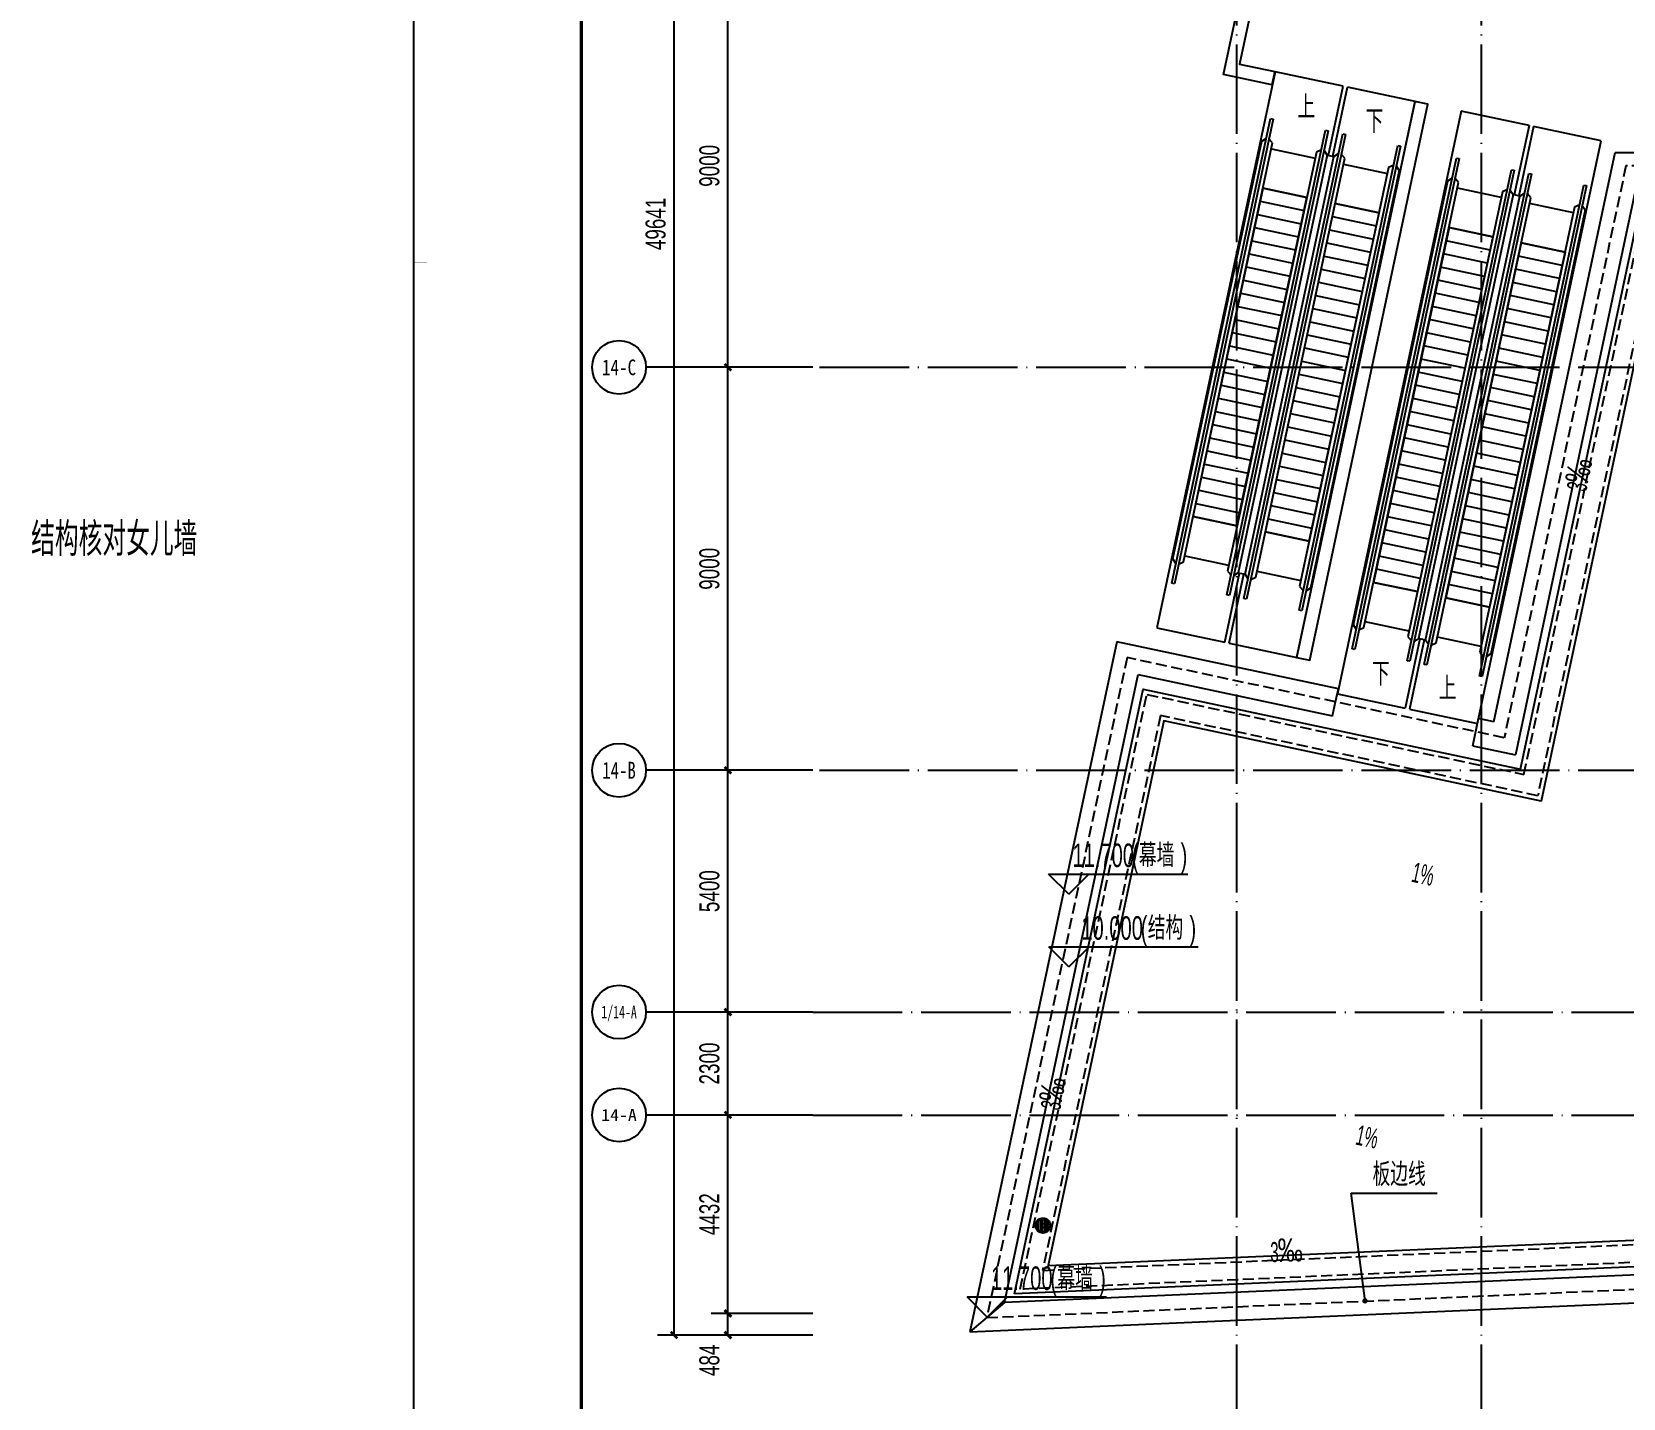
# Model space of a CAD drawing. Extents: x -409435 to 356702, y -107829 to 330904.
# Drawn here: x -26953 to 8573, y 171875 to 202394 of the extents above; entities that cross this region are included whole.
import ezdxf
from ezdxf.enums import TextEntityAlignment as Align
from ezdxf.xclip import XClip

# ---------------------------------------------------------------- set-up
doc = ezdxf.new("R2010")
doc.units = 0
doc.header["$LTSCALE"] = 1000
doc.header["$MEASUREMENT"] = 0
doc.header["$XCLIPFRAME"] = 0
for name, pattern in [('104-14# 核心筒$0$DOTE', [2.42, 2, -0.2, 0.02, -0.2]), ('X-104 14#平面$0$$0$DASH', [0.35, 0.25, -0.1]), ('X-104 14#平面$0$DASH', [0.35, 0.25, -0.1])]:
    doc.linetypes.add(name, pattern=pattern)
for name, color, linetype in [('01-标注_符号', 200, 'Continuous'), ('02-TEXT_标注', 130, 'Continuous'), ('104-14# 核心筒$0$01-标注_轴线坐标', 132, 'Continuous'), ('104-14# 核心筒$0$A_AXIS-轴线', 36, '104-14# 核心筒$0$DOTE'), ('104-14# 核心筒$0$AXIS_TEXT', 7, 'Continuous'), ('AXIS_TEXT', 7, 'Continuous'), ('X-104 14#平面$0$01-标注_标高', 200, 'Continuous'), ('X-104 14#平面$0$01-标注_符号', 200, 'Continuous'), ('X-104 14#平面$0$02-TEXT_标注', 130, 'Continuous'), ('X-104 14#平面$0$A-E_楼梯', 171, 'Continuous'), ('X-104 14#平面$0$A-O_分水线', 127, 'Continuous'), ('X-104 14#平面$0$A-O_屋面', 201, 'Continuous'), ('X-104 14#平面$0$A-O_散水', 134, 'Continuous'), ('X-104 14#平面$0$A-TECH_结构', 21, 'Continuous')]:
    doc.layers.add(name, color=color, linetype=linetype)
doc.styles.add('104-14# 核心筒$0$_TCH_AXIS', font='STXIHEI_0.TTF', dxfattribs={"width": 0.8})
doc.styles.add('104-14# 核心筒$0$_TCH_DIM_T3', font='ros.shx', dxfattribs={"width": 0.705882, "bigfont": 'jd.shx'})
doc.styles.add('_TCH_DIM', font='ros.shx', dxfattribs={"width": 0.8, "height": 2, "bigfont": 'jd.shx'})
doc.styles.add('COMPLEX', font='COMPLEX')
doc.styles.add('X-104 14#平面$0$_TCH_DIM', font='ros.shx', dxfattribs={"width": 0.8, "bigfont": 'jd.shx'})
doc.styles.add('X-104 14#平面$0$_TCH_LABEL', font='ros1.shx', dxfattribs={"width": 0.75, "bigfont": 'jd.shx'})
doc.dimstyles.new('104-14# 核心筒$0$_TCH_ARCH&&150', dxfattribs={"dimtxt": 446.25, "dimasz": 150, "dimexe": 375, "dimexo": 450, "dimgap": 189.375, "dimtad": 1, "dimdec": 0, "dimzin": 0, "dimdsep": 46, "dimtxsty": '104-14# 核心筒$0$_TCH_DIM_T3', "dimblk": '104-14# 核心筒$0$_ArchTick', "dimcen": 0.09, "dimclrt": 7, "dimazin": 2, "dimtfac": 1, "dimtdec": 0, "dimtix": 1, "dimtmove": 2, "dimatfit": 3, "dimfxl": 0, "dimtolj": 1, "dimtzin": 0, "dimarcsym": 0})

# ---------------------------------------------------------------- blocks, each defined once
blk = doc.blocks.new('图框-A1+1-4')
for points, const_width in [([(0, 0), (1051, 0), (1051, 594), (0, 594)], 0.05), ([(976, 584), (25, 584), (25, 10), (976, 10)], 0.5)]:
    blk.add_lwpolyline(points, close=True, dxfattribs=dict(const_width=const_width))
at = {"const_width": 0.05}
blk.add_lwpolyline([(0, 297), (2, 297)], dxfattribs=at)
blk = doc.blocks.new('_AXISO')
blk.add_circle((0, 0), 0.5)
at = {"layer": 'AXIS_TEXT', "style": 'COMPLEX', "width": 1.041667}
blk.add_attdef('A', text='', height=0.56, dxfattribs=at).set_placement((-0.25, -0.28), (0.25, -0.28), align=Align.FIT)
blk = doc.blocks.new('104-14# 核心筒$0$_ArchTick')
at = {"color": 0, "linetype": 'ByBlock', "const_width": 0.4}
blk.add_lwpolyline([(-0.5, -0.5), (0.5, 0.5)], dxfattribs=at)
blk = doc.blocks.new('*D2797')
at = {"layer": '104-14# 核心筒$0$01-标注_轴线坐标', "color": 0, "lineweight": -2, "transparency": 16777216}
for p, q in [((-9520, 173768), (-11788, 173768)), ((-11413, 173284), (-11413, 173768)), ((-9520, 173284), (-11788, 173284))]:
    blk.add_line(p, q, dxfattribs=at)
at = {"layer": 'Defpoints', "color": 0, "transparency": 16777216}
for p in [(-11413, 173768), (-9070, 173768), (-9070, 173284)]:
    blk.add_point(p, dxfattribs=at)
at = {"layer": '104-14# 核心筒$0$01-标注_轴线坐标', "color": 0, "lineweight": -2, "transparency": 16777216, "xscale": 150, "yscale": 150, "zscale": 150}
for p, rotation in [((-11413, 173768), 90), ((-11413, 173284), 270)]:
    blk.add_blockref('104-14# 核心筒$0$_ArchTick', p, dxfattribs=dict(at, rotation=rotation))
at = {"layer": '104-14# 核心筒$0$01-标注_轴线坐标', "color": 7, "transparency": 16777216, "insert": (-11825, 172721), "char_height": 446.2, "attachment_point": 5, "rotation": 90, "style": '104-14# 核心筒$0$_TCH_DIM_T3'}
blk.add_mtext('\\A1;484', dxfattribs=at)
blk = doc.blocks.new('*D2798')
at = {"layer": '104-14# 核心筒$0$01-标注_轴线坐标', "color": 0, "lineweight": -2, "transparency": 16777216}
for p, q in [((-9520, 178200), (-11788, 178200)), ((-11413, 173768), (-11413, 178200)), ((-9520, 173768), (-11788, 173768))]:
    blk.add_line(p, q, dxfattribs=at)
at = {"layer": 'Defpoints', "color": 0, "transparency": 16777216}
for p in [(-11413, 178200), (-9070, 178200), (-9070, 173768)]:
    blk.add_point(p, dxfattribs=at)
at = {"layer": '104-14# 核心筒$0$01-标注_轴线坐标', "color": 0, "lineweight": -2, "transparency": 16777216, "xscale": 150, "yscale": 150, "zscale": 150}
for p, rotation in [((-11413, 178200), 90), ((-11413, 173768), 270)]:
    blk.add_blockref('104-14# 核心筒$0$_ArchTick', p, dxfattribs=dict(at, rotation=rotation))
at = {"layer": '104-14# 核心筒$0$01-标注_轴线坐标', "color": 7, "transparency": 16777216, "insert": (-11825, 175984), "char_height": 446.2, "attachment_point": 5, "rotation": 90, "style": '104-14# 核心筒$0$_TCH_DIM_T3'}
blk.add_mtext('\\A1;4432', dxfattribs=at)
blk = doc.blocks.new('*D2799')
at = {"layer": '104-14# 核心筒$0$01-标注_轴线坐标', "color": 0, "lineweight": -2, "transparency": 16777216}
for p, q in [((-9520, 180500), (-11788, 180500)), ((-11413, 178200), (-11413, 180500)), ((-9520, 178200), (-11788, 178200))]:
    blk.add_line(p, q, dxfattribs=at)
at = {"layer": 'Defpoints', "color": 0, "transparency": 16777216}
for p in [(-11413, 180500), (-9070, 180500), (-9070, 178200)]:
    blk.add_point(p, dxfattribs=at)
at = {"layer": '104-14# 核心筒$0$01-标注_轴线坐标', "color": 0, "lineweight": -2, "transparency": 16777216, "xscale": 150, "yscale": 150, "zscale": 150}
for p, rotation in [((-11413, 180500), 90), ((-11413, 178200), 270)]:
    blk.add_blockref('104-14# 核心筒$0$_ArchTick', p, dxfattribs=dict(at, rotation=rotation))
at = {"layer": '104-14# 核心筒$0$01-标注_轴线坐标', "color": 7, "transparency": 16777216, "insert": (-11825, 179350), "char_height": 446.2, "attachment_point": 5, "rotation": 90, "style": '104-14# 核心筒$0$_TCH_DIM_T3'}
blk.add_mtext('\\A1;2300', dxfattribs=at)
blk = doc.blocks.new('*D2800')
at = {"layer": '104-14# 核心筒$0$01-标注_轴线坐标', "color": 0, "lineweight": -2, "transparency": 16777216}
for p, q in [((-9520, 185900), (-11788, 185900)), ((-11413, 180500), (-11413, 185900)), ((-9520, 180500), (-11788, 180500))]:
    blk.add_line(p, q, dxfattribs=at)
at = {"layer": 'Defpoints', "color": 0, "transparency": 16777216}
for p in [(-11413, 185900), (-9070, 185900), (-9070, 180500)]:
    blk.add_point(p, dxfattribs=at)
at = {"layer": '104-14# 核心筒$0$01-标注_轴线坐标', "color": 0, "lineweight": -2, "transparency": 16777216, "xscale": 150, "yscale": 150, "zscale": 150}
for p, rotation in [((-11413, 185900), 90), ((-11413, 180500), 270)]:
    blk.add_blockref('104-14# 核心筒$0$_ArchTick', p, dxfattribs=dict(at, rotation=rotation))
at = {"layer": '104-14# 核心筒$0$01-标注_轴线坐标', "color": 7, "transparency": 16777216, "insert": (-11825, 183200), "char_height": 446.2, "attachment_point": 5, "rotation": 90, "style": '104-14# 核心筒$0$_TCH_DIM_T3'}
blk.add_mtext('\\A1;5400', dxfattribs=at)
blk = doc.blocks.new('*D2801')
at = {"layer": '104-14# 核心筒$0$01-标注_轴线坐标', "color": 0, "lineweight": -2, "transparency": 16777216}
for p, q in [((-9520, 194900), (-11788, 194900)), ((-11413, 185900), (-11413, 194900)), ((-9520, 185900), (-11788, 185900))]:
    blk.add_line(p, q, dxfattribs=at)
at = {"layer": 'Defpoints', "color": 0, "transparency": 16777216}
for p in [(-11413, 194900), (-9070, 194900), (-9070, 185900)]:
    blk.add_point(p, dxfattribs=at)
at = {"layer": '104-14# 核心筒$0$01-标注_轴线坐标', "color": 0, "lineweight": -2, "transparency": 16777216, "xscale": 150, "yscale": 150, "zscale": 150}
for p, rotation in [((-11413, 194900), 90), ((-11413, 185900), 270)]:
    blk.add_blockref('104-14# 核心筒$0$_ArchTick', p, dxfattribs=dict(at, rotation=rotation))
at = {"layer": '104-14# 核心筒$0$01-标注_轴线坐标', "color": 7, "transparency": 16777216, "insert": (-11825, 190400), "char_height": 446.2, "attachment_point": 5, "rotation": 90, "style": '104-14# 核心筒$0$_TCH_DIM_T3'}
blk.add_mtext('\\A1;9000', dxfattribs=at)
blk = doc.blocks.new('*D2802')
at = {"layer": '104-14# 核心筒$0$01-标注_轴线坐标', "color": 0, "lineweight": -2, "transparency": 16777216}
for p, q in [((-9520, 203900), (-11788, 203900)), ((-11413, 194900), (-11413, 203900)), ((-9520, 194900), (-11788, 194900))]:
    blk.add_line(p, q, dxfattribs=at)
at = {"layer": 'Defpoints', "color": 0, "transparency": 16777216}
for p in [(-11413, 203900), (-9070, 203900), (-9070, 194900)]:
    blk.add_point(p, dxfattribs=at)
at = {"layer": '104-14# 核心筒$0$01-标注_轴线坐标', "color": 0, "lineweight": -2, "transparency": 16777216, "xscale": 150, "yscale": 150, "zscale": 150}
for p, rotation in [((-11413, 203900), 90), ((-11413, 194900), 270)]:
    blk.add_blockref('104-14# 核心筒$0$_ArchTick', p, dxfattribs=dict(at, rotation=rotation))
at = {"layer": '104-14# 核心筒$0$01-标注_轴线坐标', "color": 7, "transparency": 16777216, "insert": (-11825, 199400), "char_height": 446.2, "attachment_point": 5, "rotation": 90, "style": '104-14# 核心筒$0$_TCH_DIM_T3'}
blk.add_mtext('\\A1;9000', dxfattribs=at)
blk = doc.blocks.new('*D2874')
at = {"layer": '104-14# 核心筒$0$01-标注_轴线坐标', "color": 0, "lineweight": -2, "transparency": 16777216}
for p, q in [((-9520, 222925), (-12988, 222925)), ((-12613, 173284), (-12613, 222925)), ((-9520, 173284), (-12988, 173284))]:
    blk.add_line(p, q, dxfattribs=at)
at = {"layer": 'Defpoints', "color": 0, "transparency": 16777216}
for p in [(-12613, 222925), (-9070, 222925), (-9070, 173284)]:
    blk.add_point(p, dxfattribs=at)
at = {"layer": '104-14# 核心筒$0$01-标注_轴线坐标', "color": 0, "lineweight": -2, "transparency": 16777216, "xscale": 150, "yscale": 150, "zscale": 150}
for p, rotation in [((-12613, 222925), 90), ((-12613, 173284), 270)]:
    blk.add_blockref('104-14# 核心筒$0$_ArchTick', p, dxfattribs=dict(at, rotation=rotation))
at = {"layer": '104-14# 核心筒$0$01-标注_轴线坐标', "color": 7, "transparency": 16777216, "insert": (-13025, 198104), "char_height": 446.2, "attachment_point": 5, "rotation": 90, "style": '104-14# 核心筒$0$_TCH_DIM_T3'}
blk.add_mtext('\\A1;49641', dxfattribs=at)
blk = doc.blocks.new('X-104 14#平面$0$ydl')
h = blk.add_hatch()
h.set_pattern_fill('ANSI31', color=8, scale=30, angle=45)
h.set_pattern_definition([(90, (0, 0), (-47.625, 1e-14), [])])
edge = h.paths.add_edge_path()
edge.add_arc((0, 0), 138, 0, 360)
for radius in [168, 138]:
    blk.add_circle((0, 0), radius)
blk = doc.blocks.new('X-104 14#平面$0$ydlzh')
at = {"layer": 'X-104 14#平面$0$A-O_分水线'}
blk.add_blockref('X-104 14#平面$0$ydl', (-95251, -30047), dxfattribs=at)
blk = doc.blocks.new('104-14# 核心筒')
at = {"layer": '104-14# 核心筒$0$01-标注_轴线坐标'}
for p, q in [((-9907.7, 194900), (-13243.8, 194900)), ((-9907.7, 185900), (-13243.8, 185900)), ((-9520, 180500), (-13243.8, 180500)), ((-9907.7, 178200), (-13243.8, 178200))]:
    blk.add_line(p, q, dxfattribs=at)
at = {"layer": '104-14# 核心筒$0$A_AXIS-轴线'}
for p, q in [((-62.7, 228733.6), (-62.7, 169654.9)), ((5400, 228733.6), (5400, 169654.9)), ((-9370.1, 194900), (120259.9, 194900)), ((-9370.1, 185900), (120259.9, 185900)), ((-9520, 180500), (50400, 180500)), ((-9520, 178200), (59400, 178200))]:
    blk.add_line(p, q, dxfattribs=at)
at = {"layer": '104-14# 核心筒$0$01-标注_轴线坐标'}
ref = blk.add_blockref('_AXISO', (-13843.8, 194900), dxfattribs=dict(at, xscale=1200, yscale=1200, zscale=1200))
ref.add_attrib('A', '14-C', dxfattribs={"layer": '104-14# 核心筒$0$AXIS_TEXT', "height": 350.32, "style": '104-14# 核心筒$0$_TCH_AXIS', "width": 0.90321}).set_placement((-14225.5, 194724.8), (-13462.1, 194724.8), align=Align.FIT)
ref = blk.add_blockref('_AXISO', (-13843.8, 185900), dxfattribs=dict(at, xscale=1200, yscale=1200, zscale=1200))
ref.add_attrib('A', '14-B', dxfattribs={"layer": '104-14# 核心筒$0$AXIS_TEXT', "height": 379.28, "style": '104-14# 核心筒$0$_TCH_AXIS', "width": 0.916172}).set_placement((-14218.5, 185710.4), (-13469, 185710.4), align=Align.FIT)
ref = blk.add_blockref('_AXISO', (-13843.8, 180500), dxfattribs=dict(at, xscale=1200, yscale=1200, zscale=1200))
ref.add_attrib('A', '1/14-A', dxfattribs={"layer": '104-14# 核心筒$0$AXIS_TEXT', "height": 278.55, "style": '104-14# 核心筒$0$_TCH_AXIS', "width": 0.837746}).set_placement((-14240, 180360.7), (-13447.5, 180360.7), align=Align.FIT)
ref = blk.add_blockref('_AXISO', (-13843.8, 178200), dxfattribs=dict(at, xscale=1200, yscale=1200, zscale=1200))
ref.add_attrib('A', '14-A', dxfattribs={"layer": '104-14# 核心筒$0$AXIS_TEXT', "height": 271.05, "style": '104-14# 核心筒$0$_TCH_AXIS', "width": 1.256422}).set_placement((-14241.3, 178064.5), (-13446.3, 178064.5), align=Align.FIT)
for p1, p2, distance, picture, middle in [((-9070, 173283.6), (-9070, 222925), 3542.6, '*D2874', (-13025.1, 198104.3)), ((-9070, 194900), (-9070, 203900), 2342.6, '*D2802', (-11825.1, 199400)), ((-9070, 185900), (-9070, 194900), 2342.6, '*D2801', (-11825.1, 190400)), ((-9070, 180500), (-9070, 185900), 2342.6, '*D2800', (-11825.1, 183200)), ((-9070, 178200), (-9070, 180500), 2342.6, '*D2799', (-11825.1, 179350)), ((-9070, 173767.9), (-9070, 178200), 2342.6, '*D2798', (-11825.1, 175984))]:
    dim = blk.add_aligned_dim(p1=p1, p2=p2, distance=distance, dimstyle='104-14# 核心筒$0$_TCH_ARCH&&150', dxfattribs=at)
    dim.commit()
    dim.dimension.update_dxf_attribs({"geometry": picture, "text_midpoint": middle})
dim = blk.add_linear_dim(base=(-11412.6, 173767.9), p1=(-9070, 173283.6), p2=(-9070, 173767.9), angle=90, dimstyle='104-14# 核心筒$0$_TCH_ARCH&&150', dxfattribs=at)
dim.commit()
dim.dimension.update_dxf_attribs({"geometry": '*D2797', "text_midpoint": (-11825.1, 172721.1), "dimtype": 161})
blk = doc.blocks.new('X-104 14#平面')
blk.add_lwpolyline([(-18433.5, 152700), (139216.5, 152700), (139216.5, 241800), (-18433.5, 241800)], close=True)
blk.add_circle((-4380.7, 175731.6), 50)
at = {"layer": 'X-104 14#平面$0$01-标注_标高'}
for p, q in [((-3805, 183131), (-4255, 183581)), ((-4255, 183581), (-1145.5, 183581)), ((-3805, 183131), (-3355, 183581)), ((-3801.2, 181506.5), (-4251.2, 181956.5)), ((-4251.2, 181956.5), (-916.5, 181956.5)), ((-3801.2, 181506.5), (-3351.2, 181956.5)), ((-5623.3, 173685.5), (-6073.3, 174135.5)), ((-6073.3, 174135.5), (-2963.8, 174135.5)), ((-5623.3, 173685.5), (-5173.3, 174135.5))]:
    blk.add_line(p, q, dxfattribs=at)
at = {"layer": 'X-104 14#平面$0$01-标注_符号'}
for p, q in [((2809.5, 174049), (2502, 176456.2)), ((2502, 176456.2), (4422.4, 176456.2))]:
    blk.add_line(p, q, dxfattribs=at)
for points in [[(-475.2, 191756.2, 0, 0, 0), (1251.6, 199880.2, 120, 0, 0), (1345.1, 200320.3, 0, 0, 0)], [(2957.1, 199977.7, 0, 0, 0), (1230.3, 191853.7, 120, 0, 0), (1136.8, 191413.5, 0, 0, 0)], [(3166.5, 188471.7, 0, 0, 0), (5018, 197182.6, 120, 0, 0), (5111.6, 197622.8, 0, 0, 0)], [(6723.6, 197280.2, 0, 0, 0), (4872, 188569.3, 120, 0, 0), (4778.5, 188129.1, 0, 0, 0)]]:
    blk.add_lwpolyline(points, format="xyseb", dxfattribs=at)
at = {"layer": 'X-104 14#平面$0$01-标注_符号', "const_width": 60}
blk.add_lwpolyline([(2813.3, 174019.3, 1), (2805.7, 174078.8, 1)], format="xyb", close=True, dxfattribs=at)
at = {"layer": 'X-104 14#平面$0$A-E_楼梯'}
for p, q in [((805.2, 201502.9), (-1835.3, 189080.5)), ((2319.4, 201181.1), (805.2, 201502.9)), ((1990.8, 199635.1), (2319.4, 201181.1)), ((2088.6, 199614.3), (2417.2, 201160.3)), ((3931.4, 200838.4), (2417.2, 201160.3)), ((1290.9, 188416), (3931.4, 200838.4)), ((-1505.6, 190078.2), (700.5, 200457.3)), ((759.2, 200444.9), (-1446.9, 190065.7)), ((700.5, 200457.3), (759.2, 200444.9)), ((4957.5, 200620.3), (2192.2, 187611)), ((6471.6, 200298.5), (4957.5, 200620.3)), ((-275.1, 189816.7), (1931, 200195.8)), ((1989.7, 200183.3), (-216.4, 189804.2)), ((106.4, 189735.6), (2312.5, 200114.7)), ((2371.2, 200102.2), (165.1, 189723.1)), ((505, 199950.9), (607, 200017.2)), ((1931, 200195.8), (1989.7, 200183.3)), ((2312.5, 200114.7), (2371.2, 200102.2)), ((6471.6, 200298.5), (6143, 198752.5)), ((6569.4, 200277.7), (6240.8, 198731.7)), ((8083.6, 199955.9), (6569.4, 200277.7)), ((-1478.3, 190620.4), (505, 199950.9)), ((-1241.4, 190556.5), (747.4, 199913)), ((1725.5, 199705), (-263.3, 190348.6)), ((747.4, 199913), (665.7, 200004.7)), ((719.8, 199783.1), (1697.9, 199575.2)), ((1336.9, 189474), (3543, 199853.2)), ((3601.7, 199840.7), (1395.6, 189461.6)), ((1837.5, 199755.6), (1725.5, 199705)), ((1896.2, 199743.1), (1962.4, 199641.1)), ((2117, 199608.3), (2219, 199674.5)), ((2359.4, 199570.3), (2277.7, 199662.1)), ((3543, 199853.2), (3601.7, 199840.7)), ((5318.4, 186946.5), (8083.6, 199955.9)), ((1962.4, 199641.1), (-20.9, 190310.6)), ((133.7, 190277.7), (2117, 199608.3)), ((370.6, 190213.8), (2359.4, 199570.3)), ((3337.5, 199362.4), (1348.7, 190005.9)), ((1962.4, 199641.1), (2117, 199608.3)), ((2331.8, 199440.5), (3309.9, 199232.6)), ((2521.9, 188608.7), (4852.8, 199574.8)), ((4911.5, 199562.3), (2580.6, 188596.3)), ((3449.5, 199413), (3337.5, 199362.4)), ((3508.2, 199400.5), (3574.4, 199298.5)), ((3752.4, 188347.2), (6083.3, 199313.2)), ((6142, 199300.7), (3811.1, 188334.7)), ((4852.8, 199574.8), (4911.5, 199562.3)), ((6083.3, 199313.2), (6142, 199300.7)), ((3574.4, 199298.5), (1591.1, 189968)), ((2549.2, 189150.9), (4657.2, 199068.4)), ((2786.1, 189087), (4899.6, 199030.4)), ((4133.9, 188266.1), (6464.8, 199232.1)), ((6523.4, 199219.6), (4192.6, 188253.6)), ((4657.2, 199068.4), (4759.2, 199134.6)), ((4899.6, 199030.4), (4817.9, 199122.1)), ((5364.4, 188004.6), (7695.3, 198970.6)), ((7754, 198958.1), (5423.1, 187992.1)), ((6464.8, 199232.1), (6523.4, 199219.6)), ((7695.3, 198970.6), (7754, 198958.1)), ((-1026.7, 191566.7), (532.7, 198902.8)), ((-48.5, 191358.8), (1510.8, 198694.9)), ((470.3, 198609.3), (1448.4, 198401.4)), ((532.7, 198902.8), (1510.8, 198694.9)), ((1510.8, 198694.9), (532.7, 198902.8)), ((5877.8, 198822.5), (3764.2, 188879.1)), ((6114.7, 198758.6), (4006.6, 188841.1)), ((4161.2, 188808.3), (6269.2, 198725.7)), ((4398.1, 188744.4), (6511.6, 198687.7)), ((5850.2, 198692.6), (4872, 198900.5)), ((5989.7, 198873), (5877.8, 198822.5)), ((6048.4, 198860.6), (6114.7, 198758.6)), ((6269.2, 198725.7), (6114.7, 198758.6)), ((6269.2, 198725.7), (6371.2, 198792)), ((6511.6, 198687.7), (6429.9, 198779.5)), ((407.9, 198315.9), (1386.1, 198108)), ((585.3, 191224), (2144.6, 198560.1)), ((1563.5, 191016.1), (3122.8, 198352.2)), ((2082.3, 198266.7), (3060.4, 198058.8)), ((2144.6, 198560.1), (3122.8, 198352.2)), ((3122.8, 198352.2), (2144.6, 198560.1)), ((7489.7, 198479.8), (5376.2, 188536.5)), ((7726.6, 198415.9), (5618.6, 188498.5)), ((7462.1, 198350), (6484, 198557.9)), ((7601.7, 198530.4), (7489.7, 198479.8)), ((7660.4, 198517.9), (7726.6, 198415.9)), ((345.5, 198022.4), (1323.7, 197814.5)), ((2019.9, 197973.2), (2998, 197765.3)), ((4684.9, 198020.2), (3000.8, 190097.2)), ((5663, 197812.3), (4684.9, 198020.2)), ((4684.9, 198020.2), (5663, 197812.3)), ((283.2, 197729), (1261.3, 197521.1)), ((1957.5, 197679.8), (2935.7, 197471.9)), ((5663, 197812.3), (3979, 189889.3)), ((6296.9, 197677.6), (4612.8, 189754.6)), ((5600.7, 197518.8), (4622.5, 197726.7)), ((7275, 197469.6), (6296.9, 197677.6)), ((6296.9, 197677.6), (7275, 197469.6)), ((220.8, 197435.6), (1198.9, 197227.6)), ((1895.1, 197386.4), (2873.3, 197178.4)), ((5538.3, 197225.4), (4560.1, 197433.3)), ((7275, 197469.6), (5590.9, 189546.6)), ((7212.7, 197176.2), (6234.5, 197384.1)), ((96, 196848.7), (1074.2, 196640.8)), ((158.4, 197142.1), (1136.6, 196934.2)), ((1832.8, 197092.9), (2810.9, 196885)), ((5413.5, 196638.5), (4435.4, 196846.4)), ((5475.9, 196931.9), (4497.8, 197139.9)), ((7150.3, 196882.8), (6172.1, 197090.7)), ((33.7, 196555.2), (1011.8, 196347.3)), ((1708, 196506), (2686.2, 196298.1)), ((1770.4, 196799.5), (2748.5, 196591.6)), ((5351.2, 196345.1), (4373, 196553)), ((7025.5, 196295.9), (6047.4, 196503.8)), ((7087.9, 196589.3), (6109.8, 196797.2)), ((-28.7, 196261.8), (949.4, 196053.9)), ((1645.7, 196212.6), (2623.8, 196004.7)), ((5288.8, 196051.6), (4310.7, 196259.5)), ((6963.2, 196002.4), (5985, 196210.3)), ((-91.1, 195968.3), (887.1, 195760.4)), ((1583.3, 195919.1), (2561.4, 195711.2)), ((5226.4, 195758.2), (4248.3, 195966.1)), ((6900.8, 195709), (5922.6, 195916.9)), ((-153.5, 195674.9), (824.7, 195467)), ((1520.9, 195625.7), (2499.1, 195417.8)), ((5164.1, 195464.7), (4185.9, 195672.6)), ((6838.4, 195415.5), (5860.3, 195623.4)), ((-278.2, 195088), (699.9, 194880.1)), ((-215.8, 195381.4), (762.3, 195173.5)), ((1396.2, 195038.8), (2374.3, 194830.9)), ((1458.5, 195332.3), (2436.7, 195124.3)), ((5039.3, 194877.8), (4061.2, 195085.7)), ((5101.7, 195171.3), (4123.5, 195379.2)), ((6713.7, 194828.6), (5735.5, 195036.6)), ((6776, 195122.1), (5797.9, 195330)), ((-340.6, 194794.6), (637.6, 194586.6)), ((1333.8, 194745.4), (2311.9, 194537.5)), ((4976.9, 194584.4), (3998.8, 194792.3)), ((6651.3, 194535.2), (5673.1, 194743.1)), ((-402.9, 194501.1), (575.2, 194293.2)), ((1271.4, 194451.9), (2249.6, 194244)), ((4914.6, 194290.9), (3936.4, 194498.9)), ((6588.9, 194241.8), (5610.8, 194449.7)), ((-465.3, 194207.7), (512.8, 193999.8)), ((1209, 194158.5), (2187.2, 193950.6)), ((4852.2, 193997.5), (3874, 194205.4)), ((6526.5, 193948.3), (5548.4, 194156.2)), ((-590.1, 193620.8), (388.1, 193412.9)), ((-527.7, 193914.2), (450.5, 193706.3)), ((1146.7, 193865), (2124.8, 193657.1)), ((4727.4, 193410.6), (3749.3, 193618.5)), ((4789.8, 193704.1), (3811.7, 193912)), ((6464.2, 193654.9), (5486, 193862.8)), ((-652.4, 193327.3), (325.7, 193119.4)), ((1021.9, 193278.1), (2000.1, 193070.2)), ((1084.3, 193571.6), (2062.4, 193363.7)), ((4665.1, 193117.2), (3686.9, 193325.1)), ((6339.4, 193068), (5361.3, 193275.9)), ((6401.8, 193361.4), (5423.7, 193569.3)), ((-714.8, 193033.9), (263.3, 192826)), ((959.5, 192984.7), (1937.7, 192776.8)), ((4602.7, 192823.7), (3624.5, 193031.6)), ((6277.1, 192774.5), (5298.9, 192982.4)), ((-777.2, 192740.4), (201, 192532.5)), ((897.2, 192691.3), (1875.3, 192483.3)), ((4540.3, 192530.3), (3562.2, 192738.2)), ((6214.7, 192481.1), (5236.5, 192689)), ((-839.6, 192447), (138.6, 192239.1)), ((834.8, 192397.8), (1812.9, 192189.9)), ((4477.9, 192236.8), (3499.8, 192444.8)), ((6152.3, 192187.6), (5174.2, 192395.6)), ((-964.3, 191860.1), (13.8, 191652.2)), ((-901.9, 192153.6), (76.2, 191945.6)), ((772.4, 192104.4), (1750.6, 191896.5)), ((4353.2, 191649.9), (3375, 191857.9)), ((4415.6, 191943.4), (3437.4, 192151.3)), ((6089.9, 191894.2), (5111.8, 192102.1)), ((-1026.7, 191566.7), (-48.5, 191358.8)), ((-48.5, 191358.8), (-1026.7, 191566.7)), ((647.7, 191517.5), (1625.8, 191309.6)), ((710.1, 191810.9), (1688.2, 191603)), ((4290.8, 191356.5), (3312.7, 191564.4)), ((5965.2, 191307.3), (4987, 191515.2)), ((6027.6, 191600.8), (5049.4, 191808.7)), ((585.3, 191224), (1563.5, 191016.1)), ((1563.5, 191016.1), (585.3, 191224)), ((4228.4, 191063.1), (3250.3, 191271)), ((5902.8, 191013.9), (4924.7, 191221.8)), ((4166.1, 190769.6), (3187.9, 190977.5)), ((5840.4, 190720.4), (4862.3, 190928.3)), ((-1412.1, 190518.4), (-1478.3, 190620.4)), ((-1353.4, 190505.9), (-1241.4, 190556.5)), ((-1213.8, 190686.3), (-235.7, 190478.4)), ((4103.7, 190476.2), (3125.6, 190684.1)), ((5778.1, 190427), (4799.9, 190634.9)), ((-1446.9, 190065.7), (-1505.6, 190078.2)), ((-321.1, 188758.6), (7.5, 190304.6)), ((-263.3, 190348.6), (-181.5, 190256.8)), ((-223.3, 188737.8), (105.3, 190283.8)), ((-20.9, 190310.6), (-122.9, 190244.4)), ((-20.9, 190310.6), (133.7, 190277.7)), ((199.9, 190175.7), (133.7, 190277.7)), ((258.6, 190163.3), (370.6, 190213.8)), ((398.2, 190343.7), (1376.3, 190135.8)), ((3979, 189889.3), (3000.8, 190097.2)), ((3000.8, 190097.2), (3979, 189889.3)), ((4041.3, 190182.7), (3063.2, 190390.6)), ((5715.7, 190133.5), (4737.5, 190341.4)), ((-216.4, 189804.2), (-275.1, 189816.7)), ((165.1, 189723.1), (106.4, 189735.6)), ((1348.7, 190005.9), (1430.4, 189914.2)), ((1591.1, 189968), (1489.1, 189901.7)), ((5590.9, 189546.6), (4612.8, 189754.6)), ((4612.8, 189754.6), (5590.9, 189546.6)), ((5653.3, 189840.1), (4675.2, 190048)), ((1395.6, 189461.6), (1336.9, 189474)), ((-1835.3, 189080.5), (-321.1, 188758.6)), ((2615.4, 189048.9), (2549.2, 189150.9)), ((2674.1, 189036.4), (2786.1, 189087)), ((3791.8, 189009), (2813.7, 189216.9)), ((-223.3, 188737.8), (1290.9, 188416)), ((4035, 188835.1), (3706.4, 187289.1)), ((3764.2, 188879.1), (3845.9, 188787.4)), ((4132.8, 188814.3), (3804.2, 187268.3)), ((4006.6, 188841.1), (3904.6, 188774.9)), ((4161.2, 188808.3), (4006.6, 188841.1)), ((4227.4, 188706.3), (4161.2, 188808.3)), ((4286.1, 188693.8), (4398.1, 188744.4)), ((5403.8, 188666.3), (4425.7, 188874.2)), ((2580.6, 188596.3), (2521.9, 188608.7)), ((3811.1, 188334.7), (3752.4, 188347.2)), ((5376.2, 188536.5), (5457.9, 188444.7)), ((5618.6, 188498.5), (5516.6, 188432.2)), ((4192.6, 188253.6), (4133.9, 188266.1)), ((5423.1, 187992.1), (5364.4, 188004.6)), ((2192.2, 187611), (3706.4, 187289.1)), ((3804.2, 187268.3), (5318.4, 186946.5))]:
    blk.add_line(p, q, dxfattribs=at)
at = {"layer": 'X-104 14#平面$0$A-O_屋面', "ltscale": 5}
for p, q in [((5688.7, 186981.3), (8392.2, 199700)), ((8392.2, 199700), (67250, 199700)), ((-2733.6, 188771.5), (-6009.8, 173358.3)), ((2216.3, 187719.3), (-2733.6, 188771.5)), ((2153.9, 187425.9), (2216.3, 187719.3)), ((-6009.8, 173358.3), (40178.1, 175374.9))]:
    blk.add_line(p, q, dxfattribs=at)
blk.add_lwpolyline([(733.1, 201211.6), (-347.3, 201441.2), (366.7, 204800), (66340.6, 204800), (83503.2, 220379.7), (87317.1, 219318.6), (85626.8, 213243.3), (85337.7, 213323.7), (86947.6, 219110), (83582.3, 220046.3), (66456.4, 204500), (609.6, 204500), (8.5, 201672.3), (795.4, 201505)], close=True, dxfattribs=at)
for points in [[(1281.1, 188418), (1574.6, 188355.7), (4215, 200778.1), (3921.6, 200840.5), (1281.1, 188418)], [(23400, 199080), (8894.2, 199080), (6166.3, 186245.9)], [(82593.5, 176110.9), (40577.8, 173942.2), (40909.8, 176027.4), (-5236.8, 174012.6), (-2256.1, 188036.1)], [(-2256.1, 188036.1), (2087.4, 187112.9)], [(2087.4, 187112.9), (2153.9, 187425.9)], [(5217.4, 186447.6), (5346.4, 187054)], [(5688.7, 186981.3), (5346.4, 187054)], [(5217.4, 186447.6), (6166.3, 186245.9)], [(-5236.8, 174012.6), (-6009.8, 173358.3)]]:
    blk.add_lwpolyline(points, dxfattribs=at)
at = {"layer": 'X-104 14#平面$0$A-O_散水'}
for points in [[(-5012.4, 174202.6), (-2140.5, 187714.1), (6281.8, 185923.8), (9040, 198900), (22435.7, 198900), (15786.4, 175711.3), (41830.4, 176848.4), (41499.5, 174770.9), (82900.2, 176907.7), (82664.3, 176294.7), (40790.5, 174133.5), (41122.2, 176216.9)], [(9525.9, 198300), (6744, 185212.2), (-1678.4, 187002.4), (-4264.4, 174835.8), (15154.3, 175683.7), (21639.4, 198300)]]:
    blk.add_lwpolyline(points, close=True, dxfattribs=at)
at = {"layer": 'X-104 14#平面$0$A-O_散水', "linetype": 'X-104 14#平面$0$DASH'}
for points in [[(-4887.8, 174308.1), (-2063.5, 187595.5), (6358.8, 185805.2), (9121, 198800), (22303, 198800), (15652, 175605.3), (41712.4, 176743.1), (41381.4, 174664.6), (82860.9, 176805.6), (82703.6, 176396.9), (40908.7, 174239.7), (41240.3, 176322.1)], [(9444.9, 198400), (6666.9, 185330.8), (-1755.4, 187121), (-4389.1, 174730.3), (15230.6, 175586.9), (21772.1, 198400)]]:
    blk.add_lwpolyline(points, close=True, dxfattribs=at)
at = {"layer": 'X-104 14#平面$0$A-TECH_结构', "linetype": 'X-104 14#平面$0$$0$DASH'}
blk.add_lwpolyline([(108910.7, 174079.4), (118802, 188717.3), (117234.1, 189066.3), (120414.6, 216774.3), (99635.6, 222555.6), (95312.9, 207000.2), (89162.1, 208711.5), (77269.5, 199400), (8635.1, 199400), (5919.8, 186625.4), (-2502.5, 188415.7), (-5635.8, 173674.9), (40532.1, 175690.6), (40199.6, 173602.3), (83848.5, 175853.1)], close=True, dxfattribs=at)
ref = blk.add_blockref('104-14# 核心筒', (0, 0))
XClip(ref).set_block_clipping_path([(-38664.3623821461, -25500), (139216.5485069363, 330900)])
at = {"xscale": 150, "yscale": 150, "zscale": 150}
blk.add_blockref('图框-A1+1-4', (-18433.5, 152700), dxfattribs=at)
blk.add_blockref('X-104 14#平面$0$ydlzh', (90870.4, 205778.6))
at = {"layer": 'X-104 14#平面$0$02-TEXT_标注'}
for s, height, style, width, p in [('上', 520.9, 'X-104 14#平面$0$_TCH_DIM', 0.8, (1301.5, 200455.6)), ('下', 520.9, 'X-104 14#平面$0$_TCH_DIM', 0.8, (2822.2, 200131.7)), ('结构核对女儿墙', 744.19, 'X-104 14#平面$0$_TCH_LABEL', 0.75, (-26968.8, 190688.5)), ('下', 520.9, 'X-104 14#平面$0$_TCH_DIM', 0.8, (2966.1, 187792.7)), ('上', 520.9, 'X-104 14#平面$0$_TCH_DIM', 0.8, (4454.2, 187468.8)), ('11.700', 525, 'X-104 14#平面$0$_TCH_DIM', 0.64, (-3721.9, 183738.5)), ('(', 525, 'X-104 14#平面$0$_TCH_DIM', 0.64, (-2395.7, 183738.5)), ('幕墙', 520.93, 'X-104 14#平面$0$_TCH_DIM', 0.8, (-2238.9, 183738.5)), (')', 525, 'X-104 14#平面$0$_TCH_DIM', 0.64, (-1307.7, 183738.5)), ('10.000', 525, 'X-104 14#平面$0$_TCH_DIM', 0.64, (-3523.2, 182114)), ('(', 525, 'X-104 14#平面$0$_TCH_DIM', 0.64, (-2197, 182114)), ('结构', 520.93, 'X-104 14#平面$0$_TCH_DIM', 0.8, (-2040.2, 182114)), (')', 525, 'X-104 14#平面$0$_TCH_DIM', 0.64, (-1109, 182114)), ('板边线', 520.93, 'X-104 14#平面$0$_TCH_DIM', 0.8, (2978.8, 176613.7)), ('11.700', 525, 'X-104 14#平面$0$_TCH_DIM', 0.64, (-5540.2, 174293)), ('(', 525, 'X-104 14#平面$0$_TCH_DIM', 0.64, (-4214, 174293)), ('幕墙', 520.93, 'X-104 14#平面$0$_TCH_DIM', 0.8, (-4057.2, 174293)), (')', 525, 'X-104 14#平面$0$_TCH_DIM', 0.64, (-3126, 174293))]:
    blk.add_text(s, height=height, dxfattribs=dict(at, style=style, width=width)).set_placement(p)

msp = doc.modelspace()

# ---------------------------------------------------------------- linework, layer by layer
at = {"layer": '01-标注_符号'}
for points in [[(7845.2, 191803.8, 0, 0, 0), (7961.4, 192376.9, 120, 0, 0), (8050.8, 192817.9, 0, 0, 0)], [(4451.9, 183119.9, 0, 0, 0), (3854.9, 183246.8, 120, 0, 0), (3414.7, 183340.4, 0, 0, 0)], [(-3687.3, 179035.4, 0, 0, 0), (-3819.5, 178386.5, 120, 0, 0), (-3909.3, 177945.5, 0, 0, 0)], [(3204.4, 177251, 0, 0, 0), (2607.4, 177377.9, 120, 0, 0), (2167.2, 177471.5, 0, 0, 0)], [(1396.8, 174773.8, 0, 0, 0), (948, 174762.6, 120, 0, 0), (498.2, 174751.4, 0, 0, 0)]]:
    msp.add_lwpolyline(points, format="xyseb", dxfattribs=at)

# ---------------------------------------------------------------- block references
msp.add_blockref('X-104 14#平面', (0, 0))

# ---------------------------------------------------------------- texts
at = {"layer": '02-TEXT_标注', "style": '_TCH_DIM'}
for s, height, rotation, width, p in [('‰', 520.9, 78.54207, 0.8, (7778.6, 192268.1)), ('3', 446.2, 78.54207, 0.564706, (7745.3, 192103.5)), ('1%%%', 446.25, 348, 0.564706, (3822.2, 183414.8)), ('‰', 520.9, 78.484, 0.8, (-3967.7, 178447.9)), ('3', 446.2, 78.484, 0.564706, (-4001.3, 178283.3)), ('1%%%', 446.25, 348, 0.564706, (2574.8, 177545.9)), ('3', 446.2, 1.43165, 0.564706, (700.1, 174914)), ('‰', 520.9, 1.43165, 0.8, (868, 174918.2))]:
    msp.add_text(s, height=height, rotation=rotation, dxfattribs=dict(at, width=width)).set_placement(p)

doc.saveas('drawing.dxf')
